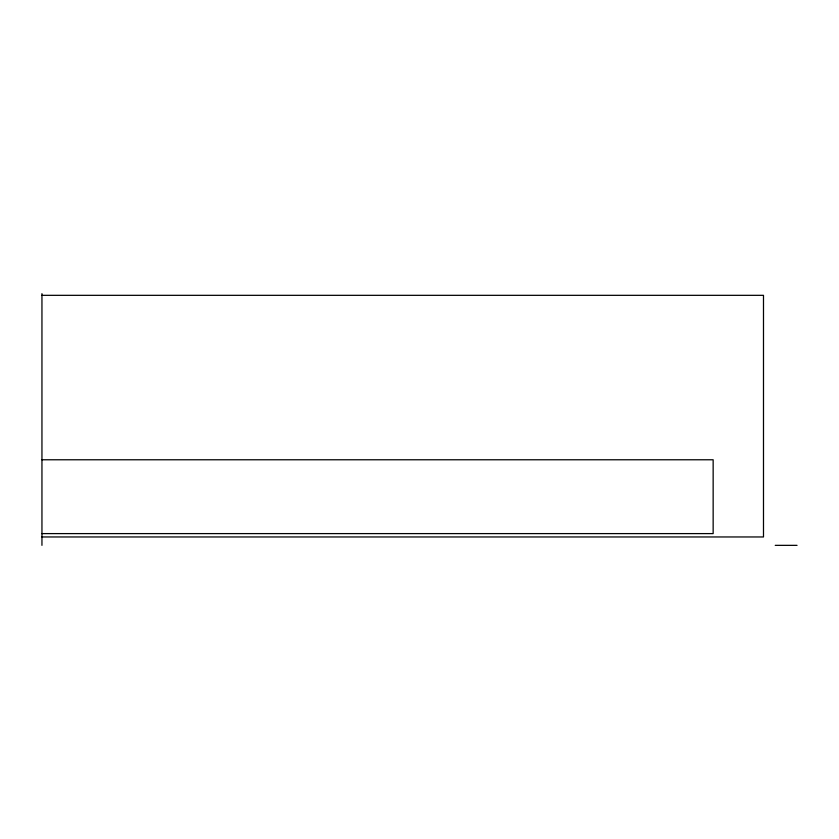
<?xml version="1.0" encoding="UTF-8"?>
<svg xmlns="http://www.w3.org/2000/svg" width="839" height="839" viewBox="0 0 839 839"><rect width="100%" height="100%" fill="white"/><g stroke="black" fill="none" stroke-linecap="round" stroke-linejoin="round"><path stroke-width="1.26" d="M41.95 295.328L763.49 295.328L763.49 536.96L41.95 536.96M41.95 459.772L713.15 459.772L713.15 533.604L41.95 533.604M775.236 545.35L797.05 545.35M41.95 293.65L41.95 545.35"/></g></svg>
